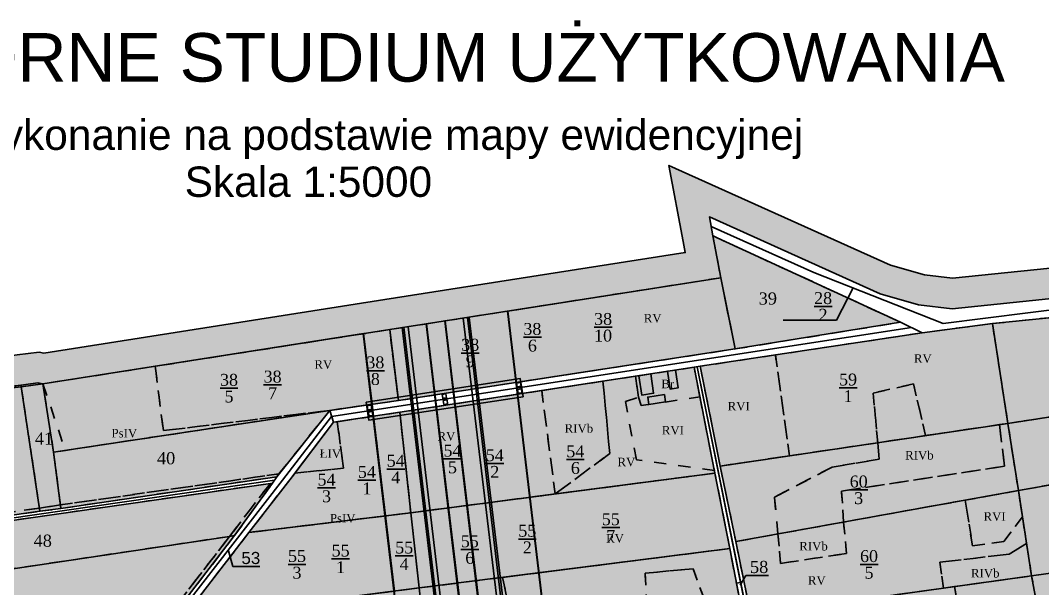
# Model space of a CAD drawing. Header units: millimetres. Extents: x 1380 to 5204, y 977 to 2350.
# Drawn here: x 1825 to 2666, y 1882 to 2350 of the extents above; entities that cross this region are included whole.
import ezdxf
from ezdxf import colors
from ezdxf.entities.mleader import LeaderData, LeaderLine
from ezdxf.math import Vec2, Vec3

# ---------------------------------------------------------------- set-up
doc = ezdxf.new("R2010")
doc.units = ezdxf.units.MM
doc.linetypes.add('UZYTEK', pattern=[20, 10, -10])
doc.linetypes.add('użytki', pattern=[20, 10, -10])
for name, color, linetype in [('Autostrada', 10, 'Continuous'), ('Budynki', 7, 'Continuous'), ('DROGI ODSZKODOWANIA', 7, 'Continuous'), ('dzialki', 18, 'Continuous'), ('Elemeny A', 10, 'Continuous'), ('Gospodarstwa', 7, 'Continuous'), ('Numeracja', 7, 'Continuous'), ('Numeracja po Autostradzie', 10, 'Continuous'), ('Obreb', 2, 'Continuous'), ('Odszkodowanie', 7, 'Continuous'), ('Pokolorwane użytki', 7, 'Continuous'), ('Rowy', 250, 'UZYTEK'), ('Uzytki', 250, 'UZYTEK')]:
    doc.layers.add(name, color=color, linetype=linetype)
doc.layers.add('Num użytków', color=7, linetype='Continuous', true_color=0x000000)
doc.styles.add('AUTOSTRADA', font='times.ttf', dxfattribs={"height": 14})
doc.styles.add('Całkowite', font='times.ttf', dxfattribs={"height": 10})
doc.styles.get("Standard").update_dxf_attribs({"font": 'arial.ttf'})
doc.styles.add('Uzytki', font='times.ttf', dxfattribs={"height": 7})
doc.styles.add('Ułamki', font='times.ttf', dxfattribs={"height": 14})

# ---------------------------------------------------------------- blocks, each defined once
blk = doc.blocks.new('_None')

msp = doc.modelspace()

# ---------------------------------------------------------------- hatches: boundary and pattern name
at = {"layer": 'Obreb', "ltscale": 0.1, "true_color": 0xf4ee51}
h = msp.add_hatch(color=41, dxfattribs=at)
h.dxf.hatch_style = 1
h.paths.add_polyline_path([(1739.27, 2064.25), (1569.18, 2044.6), (1564.53, 2044.15), (1500.42, 2035.92), (1473.15, 2032.87), (1468.93, 1980), (1462.92, 1894.61), (1456.31, 1773.44), (1452.55, 1718.71), (1450.66, 1680.7), (1442.54, 1619.86), (1424.58, 1499.01), (1404.87, 1303.08), (1390.68, 1109.1), (1379.54, 977.39), (1416.06, 982.26), (1503.01, 993.87), (1504.63, 994.09), (1506.25, 994.3), (1621.93, 1009.75), (1623.42, 1009.95), (1726.06, 1023.65), (1744.84, 1026.16), (1749.27, 1026.75), (2001.11, 1060.37), (2068.99, 1069.43), (2152.68, 1080.6), (2558.18, 1139.98), (2925.58, 1191.89), (2950.42, 1195.27), (3034.81, 1077.94), (3080.44, 1228.22), (3101.82, 1235.05), (3049.2, 1373.09), (3047.94, 1379.97), (3036.54, 1465.16), (3034.11, 1481.41), (3037.35, 1523.54), (3064.08, 1535.14), (3042.44, 1582.63), (3034.82, 1599.34), (3026.23, 1623.42), (3022.72, 1647.12), (3015.17, 1693.82), (3010.46, 1738.63), (3007.5, 1779.8), (3007.5, 1828.93), (2995.54, 1854.86), (2982.24, 1913.84), (2978.33, 1926.18), (2939.25, 2070.19), (2911.03, 2085.83), (2875.11, 2109.04), (2851.35, 2127.45), (2832.79, 2142.28), (2800.7, 2188.75), (2762.52, 2156.94), (2761.01, 2154.88), (2592.26, 2137.52), (2569.19, 2140.22), (2541.29, 2148.28), (2358.61, 2230.49), (2370.36, 2167.83), (2372.08, 2158.65), (2124.8, 2119.92), (1843.77, 2075.91), (1839.89, 2076.73), (1821.8, 2074.33), (1789.76, 2070.08)])
h.paths.add_polyline_path([(1792.84, 2045.27), (1825.09, 2049.55), (1838.91, 2051.38), (1843.08, 2050.5), (2128.67, 2095.22), (2401.4, 2137.94), (2394.93, 2172.44), (2392, 2188.04), (2532.65, 2124.75), (2564.24, 2115.63), (2592.09, 2112.37), (2774.63, 2131.15), (2780.88, 2139.71), (2795.68, 2152.03), (2814.31, 2125.04), (2835.89, 2107.8), (2860.65, 2088.62), (2898.18, 2064.37), (2917.89, 2053.45), (2954.34, 1919.13), (2958.08, 1907.3), (2971.73, 1846.78), (2982.5, 1823.44), (2982.5, 1778.91), (2985.55, 1736.43), (2990.38, 1690.52), (2998.01, 1643.29), (3001.86, 1617.33), (3011.63, 1589.94), (3019.69, 1572.27), (3030.77, 1547.94), (3018.26, 1542.51), (3013.6, 1540.82), (3008.97, 1480.5), (3011.79, 1461.65), (3023.24, 1376.04), (3025.03, 1366.32), (3069.05, 1250.82), (3060.33, 1248.04), (3025.58, 1133.59), (2961.94, 1222.07), (2922.15, 1216.65), (2554.62, 1164.73), (2149.21, 1105.36), (2065.68, 1094.21), (1997.8, 1085.15), (1745.96, 1051.53), (1741.53, 1050.94), (1722.75, 1048.43), (1620.11, 1034.73), (1618.62, 1034.53), (1502.94, 1019.08), (1501.32, 1018.87), (1499.71, 1018.65), (1412.75, 1007.04), (1407.07, 1006.29), (1415.61, 1107.14), (1429.78, 1300.92), (1449.4, 1495.92), (1467.3, 1616.37), (1475.58, 1678.42), (1477.51, 1717.23), (1481.26, 1771.9), (1487.87, 1893.05), (1493.86, 1978.13), (1496.43, 2010.32), (1503.4, 2011.1), (1567.32, 2019.31), (1571.82, 2019.74), (1742.14, 2039.42)], flags=16)
at = {"layer": 'Pokolorwane użytki', "true_color": 0xffff5c}
h = msp.add_hatch(color=51, dxfattribs=at)
h.dxf.hatch_style = 1
h.paths.add_polyline_path([(2394.93, 2172.44), (2401.4, 2137.94), (2413.22, 2079.27), (2549.52, 2101.27)])
h = msp.add_hatch(color=51, dxfattribs=at)
h.dxf.hatch_style = 1
h.paths.add_polyline_path([(2413.22, 2079.27), (2401.4, 2137.94), (2128.67, 2095.22), (2135.83, 2036.77)])
h = msp.add_hatch(color=51, dxfattribs=at)
h.dxf.hatch_style = 1
h.paths.add_polyline_path([(2674.57, 2105.28), (2625.11, 2100.13), (2637.88, 2017.93), (2759.91, 2036.75), (2760.84, 2030.39), (2770.37, 2032.08), (2816.24, 2040.23), (2813.91, 2046.19), (2805.14, 2044.62), (2802.31, 2059.89), (2803.66, 2060.15), (2797.96, 2064.89), (2785.84, 2056.8), (2785.84, 2053.5), (2709.94, 2049.73)])
h = msp.add_hatch(color=51, dxfattribs=at)
h.dxf.hatch_style = 1
h.paths.add_polyline_path([(2625.11, 2100.13), (2567.36, 2092.61), (2446.32, 2074.31), (2457.92, 1991.2), (2530.64, 2002), (2526.84, 2042.94), (2560.2, 2050.43), (2569.93, 2007.84), (2630.92, 2016.9), (2637.88, 2017.93)])
h = msp.add_hatch(color=51, dxfattribs=at)
h.dxf.hatch_style = 1
h.paths.add_polyline_path([(2128.67, 2095.22), (1935.52, 2064.97), (1942.28, 2011.94), (2079.29, 2028.63), (2135.83, 2036.77)])
h = msp.add_hatch(color=51, dxfattribs=at)
h.dxf.hatch_style = 1
h.paths.add_polyline_path([(2446.32, 2074.31), (2384.46, 2064.96), (2400.9, 1982.74), (2457.92, 1991.2)])
at = {"layer": 'Pokolorwane użytki', "true_color": 0x97d88a}
h = msp.add_hatch(color=73, dxfattribs=at)
h.dxf.hatch_style = 1
h.paths.add_polyline_path([(1843.08, 2050.5), (1861.53, 1995.67), (2079.29, 2028.63), (1942.28, 2011.94), (1935.52, 2064.97)])
at = {"layer": 'Pokolorwane użytki', "true_color": 0xbb6244}
h = msp.add_hatch(color=25, dxfattribs=at)
h.dxf.hatch_style = 1
h.paths.add_polyline_path([(2379.39, 2064.18), (2331.09, 2056.8), (2333.71, 2039.48), (2335.68, 2032.58), (2384.18, 2039.85)])
at = {"layer": 'Pokolorwane użytki', "true_color": 0xffff5c}
h = msp.add_hatch(color=51, dxfattribs=at)
h.dxf.hatch_style = 1
h.paths.add_polyline_path([(2396.58, 1976.94), (2396.14, 1979.15), (2331.92, 1987.88), (2322.78, 2035.9), (2333.71, 2039.48), (2331.09, 2056.8), (2304.28, 2052.7), (2309.97, 1993.14), (2264.99, 1959.77)])
at = {"layer": 'Pokolorwane użytki', "true_color": 0x5b8edb}
h = msp.add_hatch(color=153, dxfattribs=at)
h.dxf.hatch_style = 1
h.paths.add_polyline_path([(1825.2, 2048.11), (1825.01, 2049.54), (1825.01, 2049.54), (1792.89, 2045.27), (1792.99, 2044.4)])
at = {"layer": 'Pokolorwane użytki', "true_color": 0x3bd23d}
h = msp.add_hatch(color=93, dxfattribs=at)
h.dxf.hatch_style = 1
h.paths.add_polyline_path([(1825.2, 2048.11), (1792.99, 2044.4), (1807.76, 1943.63), (1840.17, 1948.11)])
at = {"layer": 'Pokolorwane użytki', "true_color": 0x5b8edb}
h = msp.add_hatch(color=153, dxfattribs=at)
h.dxf.hatch_style = 1
h.paths.add_polyline_path([(1843.08, 2050.5), (1838.91, 2051.38), (1825.01, 2049.54), (1825.2, 2048.11)])
at = {"layer": 'Pokolorwane użytki', "true_color": 0x3bd23d}
h = msp.add_hatch(color=93, dxfattribs=at)
h.dxf.hatch_style = 1
h.paths.add_polyline_path([(1843.08, 2050.5), (1825.2, 2048.11), (1840.17, 1948.11), (1857.51, 1950.8), (1851.8, 1994.2)])
h = msp.add_hatch(color=93, dxfattribs=at)
h.dxf.hatch_style = 1
h.paths.add_polyline_path([(1843.08, 2050.5), (1851.8, 1994.2), (1861.53, 1995.67)])
at = {"layer": 'Pokolorwane użytki', "true_color": 0xffff5c}
h = msp.add_hatch(color=51, dxfattribs=at)
h.dxf.hatch_style = 1
h.paths.add_polyline_path([(2304.28, 2052.7), (2253.88, 2045), (2264.99, 1959.77), (2309.97, 1993.14)])
h = msp.add_hatch(color=51, dxfattribs=at)
h.dxf.hatch_style = 1
h.paths.add_polyline_path([(2560.2, 2050.43), (2526.84, 2042.94), (2530.64, 2002), (2569.93, 2007.84)])
h = msp.add_hatch(color=51, dxfattribs=at)
h.dxf.hatch_style = 1
h.paths.add_polyline_path([(2253.88, 2045), (2136.9, 2027.13), (2146.05, 1944.25), (2264.99, 1959.77)])
h = msp.add_hatch(color=51, dxfattribs=at)
h.dxf.hatch_style = 1
h.paths.add_polyline_path([(2384.18, 2039.85), (2335.68, 2032.58), (2333.71, 2039.48), (2322.78, 2035.9), (2331.92, 1987.88), (2396.14, 1979.15)])
h = msp.add_hatch(color=51, dxfattribs=at)
h.dxf.hatch_style = 1
h.paths.add_polyline_path([(2770.37, 2032.08), (2760.84, 2030.39), (2759.91, 2036.75), (2637.88, 2017.93), (2646.48, 1962.6), (2739.95, 1979.03), (2738.9, 1991.77), (2767.91, 1997.72), (2776.46, 1999.48)])
at = {"layer": 'Pokolorwane użytki', "true_color": 0x97d88a}
h = msp.add_hatch(color=73, dxfattribs=at)
h.dxf.hatch_style = 1
h.paths.add_polyline_path([(1861.53, 1995.67), (1851.8, 1994.2), (1857.51, 1950.8), (2037.48, 1976.29), (2079.29, 2028.63)])
h = msp.add_hatch(color=73, dxfattribs=at)
h.dxf.hatch_style = 1
h.paths.add_polyline_path([(2136.9, 2027.13), (2085.5, 2019.28), (2090.73, 1981.12), (2050.43, 1976.83), (2048.29, 1974.01), (2012.77, 1928.04), (2146.05, 1944.25)])
at = {"layer": 'Pokolorwane użytki', "true_color": 0x3bd23d}
h = msp.add_hatch(color=93, dxfattribs=at)
h.dxf.hatch_style = 1
h.paths.add_polyline_path([(2085.5, 2019.28), (2082.4, 2018.8), (2050.43, 1976.83), (2090.73, 1981.12)])
at = {"layer": 'Pokolorwane użytki', "true_color": 0xffff5c}
h = msp.add_hatch(color=51, dxfattribs=at)
h.dxf.hatch_style = 1
h.paths.add_polyline_path([(2630.92, 2016.9), (2569.93, 2007.84), (2530.64, 2002), (2531.91, 1988.31), (2493.16, 1981.96), (2445.64, 1957.06), (2448.43, 1926.81), (2502.54, 1936.59), (2500.84, 1962.07), (2635.06, 1982.64)])
h = msp.add_hatch(color=51, dxfattribs=at)
h.dxf.hatch_style = 1
h.paths.add_polyline_path([(2646.48, 1962.6), (2637.88, 2017.93), (2630.92, 2016.9), (2635.06, 1982.64), (2500.84, 1962.07), (2502.54, 1936.59)])
h = msp.add_hatch(color=51, dxfattribs=at)
h.dxf.hatch_style = 1
h.paths.add_polyline_path([(2445.64, 1957.06), (2493.16, 1981.96), (2531.91, 1988.31), (2530.64, 2002), (2457.92, 1991.2), (2400.9, 1982.74), (2413.73, 1920.55), (2448.43, 1926.81)])
h = msp.add_hatch(color=51, dxfattribs=at)
h.dxf.hatch_style = 1
h.paths.add_polyline_path([(2692.41, 1948.62), (2711.03, 1951.7), (2718.72, 1911.62), (2749.17, 1915.03), (2739.95, 1979.03), (2646.48, 1962.6), (2649.85, 1940.94), (2653.27, 1918.91), (2657.4, 1892.34), (2702.39, 1898.59)])
at = {"layer": 'Pokolorwane użytki', "true_color": 0x5b8edb}
h = msp.add_hatch(color=153, dxfattribs=at)
h.dxf.hatch_style = 1
h.paths.add_polyline_path([(2035.65, 1974.01), (2037.48, 1976.29), (1857.51, 1950.8), (1857.91, 1947.81)])
at = {"layer": 'Pokolorwane użytki', "true_color": 0xffff5c}
h = msp.add_hatch(color=51, dxfattribs=at)
h.dxf.hatch_style = 1
h.paths.add_polyline_path([(2396.58, 1976.94), (2264.99, 1959.77), (2146.05, 1944.25), (2152.89, 1882.3), (2221.52, 1891.02), (2408.76, 1914.79)])
at = {"layer": 'Pokolorwane użytki', "true_color": 0x3bd23d}
h = msp.add_hatch(color=93, dxfattribs=at)
h.dxf.hatch_style = 1
h.paths.add_polyline_path([(1996.74, 1924.76), (2030.4, 1968.49), (1729.28, 1925.24), (1729.29, 1916.57), (1730.95, 1916.57), (1731.7, 1885.23)])
at = {"layer": 'Pokolorwane użytki', "true_color": 0x5b8edb}
h = msp.add_hatch(color=153, dxfattribs=at)
h.dxf.hatch_style = 1
h.paths.add_polyline_path([(2032.24, 1968.75), (2030.4, 1968.49), (1996.74, 1924.76), (2000.91, 1925.42)])
at = {"layer": 'Pokolorwane użytki', "true_color": 0xffff5c}
h = msp.add_hatch(color=51, dxfattribs=at)
h.dxf.hatch_style = 1
h.paths.add_polyline_path([(2646.48, 1962.6), (2413.73, 1920.55), (2426, 1859.95), (2657.4, 1892.34)])
h = msp.add_hatch(color=51, dxfattribs=at)
h.dxf.hatch_style = 1
h.paths.add_polyline_path([(2646.48, 1962.6), (2602.59, 1954.67), (2608.83, 1916.9), (2634.6, 1920.51), (2649.85, 1940.94)])
at = {"layer": 'Pokolorwane użytki', "true_color": 0x5b8edb}
h = msp.add_hatch(color=153, dxfattribs=at)
h.dxf.hatch_style = 1
h.paths.add_polyline_path([(1840.56, 1945.46), (1840.17, 1948.11), (1807.76, 1943.63), (1808.17, 1940.82)])
h = msp.add_hatch(color=153, dxfattribs=at)
h.dxf.hatch_style = 1
h.paths.add_polyline_path([(1857.51, 1950.8), (1840.17, 1948.11), (1840.56, 1945.46), (1857.91, 1947.81)])
at = {"layer": 'Pokolorwane użytki', "true_color": 0x97d88a}
h = msp.add_hatch(color=73, dxfattribs=at)
h.dxf.hatch_style = 1
h.paths.add_polyline_path([(2146.05, 1944.25), (2012.77, 1928.04), (1958.33, 1857.39), (2152.89, 1882.3)])
at = {"layer": 'Pokolorwane użytki', "true_color": 0xffff5c}
h = msp.add_hatch(color=51, dxfattribs=at)
h.dxf.hatch_style = 1
h.paths.add_polyline_path([(2502.54, 1936.59), (2448.43, 1926.81), (2450.67, 1902.59), (2504.88, 1910.72)])
at = {"layer": 'Pokolorwane użytki', "true_color": 0x3bd23d}
h = msp.add_hatch(color=93, dxfattribs=at)
h.dxf.hatch_style = 1
h.paths.add_polyline_path([(1996.74, 1924.76), (1731.7, 1885.23), (1732.28, 1860.87), (1739.84, 1853.13), (1739.84, 1833.19), (1733.06, 1828.5), (1734.6, 1764.02), (1894.52, 1791.97)])
at = {"layer": 'Pokolorwane użytki', "true_color": 0x5b8edb}
h = msp.add_hatch(color=153, dxfattribs=at)
h.dxf.hatch_style = 1
h.paths.add_polyline_path([(2000.91, 1925.42), (1996.74, 1924.76), (1894.52, 1791.97), (1892.82, 1789.92), (1897.24, 1790.69)])
at = {"layer": 'Pokolorwane użytki', "true_color": 0xffff5c}
h = msp.add_hatch(color=51, dxfattribs=at)
h.dxf.hatch_style = 1
h.paths.add_polyline_path([(2339.23, 1894.49), (2378.57, 1898.16), (2394.59, 1854.47), (2419.94, 1857.96), (2408.76, 1914.79), (2221.52, 1891.02), (2233.46, 1837.58), (2223.39, 1834.81), (2224.06, 1831.01), (2265.87, 1836.76), (2340.77, 1847.07)])
h = msp.add_hatch(color=51, dxfattribs=at)
h.dxf.hatch_style = 1
h.paths.add_polyline_path([(2653.27, 1918.91), (2639.04, 1910.08), (2581.8, 1903.62), (2584.77, 1882.17), (2593.91, 1883.45), (2657.4, 1892.34)])
h = msp.add_hatch(color=51, dxfattribs=at)
h.dxf.hatch_style = 1
h.paths.add_polyline_path([(2340.77, 1847.07), (2394.59, 1854.47), (2378.57, 1898.16), (2339.23, 1894.49)])
h = msp.add_hatch(color=51, dxfattribs=at)
h.dxf.hatch_style = 1
h.paths.add_polyline_path([(2731.12, 1876.96), (2747.04, 1862.5), (2794.58, 1870.88), (2787.57, 1900.12), (2704.65, 1891.99), (2702.39, 1898.59), (2657.4, 1892.34), (2662.07, 1867.34)])
at = {"layer": 'Pokolorwane użytki', "true_color": 0x3bd23d}
h = msp.add_hatch(color=93, dxfattribs=at)
h.dxf.hatch_style = 1
h.paths.add_polyline_path([(2221.52, 1891.02), (2152.89, 1882.3), (2159.54, 1822.14), (2224.06, 1831.01), (2223.39, 1834.81), (2233.46, 1837.58)])
at = {"layer": 'Pokolorwane użytki', "true_color": 0xffff5c}
h = msp.add_hatch(color=51, dxfattribs=at)
h.dxf.hatch_style = 1
h.paths.add_polyline_path([(2662.07, 1867.34), (2657.4, 1892.34), (2593.91, 1883.45), (2601.46, 1837.98), (2665.66, 1848.17)])
at = {"layer": 'Pokolorwane użytki', "true_color": 0x3bd23d}
h = msp.add_hatch(color=93, dxfattribs=at)
h.dxf.hatch_style = 1
h.paths.add_polyline_path([(2152.89, 1882.3), (1958.33, 1857.39), (1955.2, 1853.45), (1957.68, 1850.91), (1909.87, 1788.7), (2159.54, 1822.14)])
h.paths.add_polyline_path([(2053.46, 1825.48), (2058.9, 1812.32), (2050.61, 1810.71), (2047.02, 1819.93)], flags=16)
at = {"layer": 'Pokolorwane użytki', "true_color": 0xffff5c}
h = msp.add_hatch(color=51, dxfattribs=at)
h.dxf.hatch_style = 1
h.paths.add_polyline_path([(2593.91, 1883.45), (2584.77, 1882.17), (2426, 1859.95), (2434.77, 1814.89), (2502.36, 1824.16), (2554.94, 1831.37), (2590.63, 1836.26), (2601.46, 1837.98)])

# ---------------------------------------------------------------- linework, layer by layer
at = {"layer": 'Autostrada', "lineweight": 30}
for p, q in [((2342.36, 1133.64), (2225.86, 2110.45)), ((2223.58, 1116.25), (2107.23, 2091.87))]:
    msp.add_line(p, q, dxfattribs=at)
at = {"layer": 'Budynki'}
for points in [[(2333.82, 2057.22), (2336.34, 2041.27), (2346.1, 2042.81), (2343.67, 2058.72), (2333.82, 2057.22)], [(2346.1, 2042.81), (2336.34, 2041.27), (2333.82, 2057.22), (2343.67, 2058.72)], [(2357.48, 2060.83), (2359.69, 2046.22), (2366.26, 2047.21), (2364.03, 2061.83), (2357.48, 2060.85)], [(2366.26, 2047.21), (2359.69, 2046.22), (2357.48, 2060.83), (2357.48, 2060.85), (2364.03, 2061.83)], [(2341.23, 2039.47), (2342.11, 2033.55), (2355.85, 2035.6), (2354.95, 2041.61), (2341.21, 2039.55)], [(2355.85, 2035.6), (2342.11, 2033.55), (2341.23, 2039.47), (2341.21, 2039.55), (2354.95, 2041.61)]]:
    msp.add_lwpolyline(points, close=True, dxfattribs=at)
at = {"layer": 'DROGI ODSZKODOWANIA', "color": 1, "ltscale": 0.1}
msp.add_lwpolyline([(2393.47, 2180.24), (2478.06, 2142.15), (2584.53, 2100.24), (2793.78, 2126.73)], dxfattribs=at)
at = {"layer": 'DROGI ODSZKODOWANIA', "color": 5, "ltscale": 0.1}
msp.add_lwpolyline([(2558.44, 2096.94), (2080.84, 2023.72), (2040.32, 1971.23), (1862.53, 1741.79), (1830.89, 1702.03), (1775.27, 1625.29), (1766.49, 1607.58), (1757.57, 1506.35), (1737.62, 1236.78), (1727.64, 1052.03), (2210.2, 1117.22), (2223.28, 1118.78)], dxfattribs=at)
at = {"layer": 'dzialki'}
for points in [[(2392, 2188.04), (2394.93, 2172.44), (2549.52, 2101.27), (2567.36, 2092.61), (2625.11, 2100.13), (2674.57, 2105.28), (2733.19, 2111.38), (2801.92, 2118.52), (2780.88, 2139.71), (2774.63, 2131.15), (2592.09, 2112.37), (2564.24, 2115.63), (2532.65, 2124.75), (2392, 2188.04)], [(2128.67, 2095.22), (2135.83, 2036.77), (2413.22, 2079.27), (2401.4, 2137.94), (2128.67, 2095.22)], [(2413.22, 2079.27), (2401.4, 2137.94), (2225.86, 2110.45), (2232.88, 2051.64)], [(2841.6, 2085.09), (2821.07, 2100.42), (2801.92, 2118.52), (2733.19, 2111.38), (2674.57, 2105.28), (2625.11, 2100.13), (2637.88, 2017.93), (2759.91, 2036.75), (2760.84, 2030.39), (2770.37, 2032.08), (2837.19, 2043.95), (2889.83, 2054.81)], [(2379.39, 2064.18), (2384.46, 2064.96), (2567.36, 2092.61), (2549.52, 2101.27), (2413.22, 2079.27), (2232.88, 2051.64), (2234.03, 2041.97), (2253.88, 2045)], [(2384.46, 2064.96), (2567.36, 2092.61), (2625.11, 2100.13), (2637.88, 2017.93), (2400.9, 1982.74), (2384.46, 2064.96)], [(1843.08, 2050.5), (1851.8, 1994.2), (2079.29, 2028.63), (2135.83, 2036.77), (2128.67, 2095.22), (1843.08, 2050.5)], [(2107.23, 2091.87), (1843.08, 2050.5), (1851.8, 1994.2), (2079.29, 2028.63), (2114.17, 2033.65)], [(2379.39, 2064.18), (2384.46, 2064.96), (2400.9, 1982.74), (2413.73, 1920.55), (2426, 1859.95), (2434.77, 1814.89), (2167.15, 1777.68), (2055.57, 1763), (2053.25, 1762.7), (2050.94, 1762.39), (1864.28, 1737.84), (1868.62, 1743.42), (2163.82, 1783.31), (2428.85, 1819.12), (2419.94, 1857.96), (2408.76, 1914.79), (2396.58, 1976.94), (2379.39, 2064.18)], [(2136.9, 2027.13), (2379.39, 2064.18), (2396.58, 1976.94), (2146.05, 1944.25), (2136.9, 2027.13)], [(2379.39, 2064.18), (2234.03, 2041.97), (2244.16, 1957.05), (2396.58, 1976.94)], [(2646.48, 1962.6), (2637.88, 2017.93), (2759.91, 2036.75), (2760.84, 2030.39), (2837.19, 2043.95), (2889.83, 2054.81), (2906.46, 2045.18), (2912.26, 2029.88), (2850.72, 2018.18), (2853.76, 2000.33), (2770.16, 1984.34), (2646.48, 1962.6)], [(1825.2, 2048.11), (1825.01, 2049.54), (1792.89, 2045.27), (1792.99, 2044.4), (1808.17, 1940.82), (1840.56, 1945.46)], [(1843.08, 2050.5), (1838.91, 2051.38), (1825.01, 2049.54), (1825.2, 2048.11), (1840.56, 1945.46), (1857.91, 1947.81), (1851.8, 1994.2)], [(1851.8, 1994.2), (2079.29, 2028.63), (2035.65, 1974.01), (1857.91, 1947.81), (1851.8, 1994.2)], [(2082.4, 2018.8), (2136.9, 2027.13), (2146.05, 1944.25), (2012.77, 1928.04), (2048.29, 1974.01), (2082.4, 2018.8)], [(2115.34, 2023.84), (2082.4, 2018.8), (2048.29, 1974.01), (2012.77, 1928.04), (2125.14, 1941.7)], [(2400.9, 1982.74), (2413.73, 1920.55), (2646.48, 1962.6), (2637.88, 2017.93), (2400.9, 1982.74)], [(2657.4, 1892.34), (2646.48, 1962.6), (2770.16, 1984.34), (2853.76, 2000.33), (2917.46, 2010.89), (2943.28, 1917.68), (2836.94, 1902.43), (2834.17, 1916.89), (2657.4, 1892.34)], [(1635.87, 1911.13), (1664.36, 1915.75), (1729.28, 1925.24), (2030.4, 1968.49), (2032.24, 1968.75), (2035.65, 1974.01), (1857.91, 1947.81), (1840.56, 1945.46), (1808.17, 1940.82), (1729.47, 1929.43), (1494.48, 1894.05), (1494.15, 1888.9), (1547.13, 1897.42)], [(2146.05, 1944.25), (2152.89, 1882.3), (2408.76, 1914.79), (2396.58, 1976.94), (2146.05, 1944.25)], [(2396.58, 1976.94), (2244.16, 1957.05), (2251.58, 1894.83), (2408.76, 1914.79)], [(1729.28, 1925.24), (1729.29, 1916.57), (1730, 1884.98), (1731.7, 1885.23), (1996.74, 1924.76), (2000.91, 1925.42), (2032.24, 1968.75), (2030.4, 1968.49), (1729.28, 1925.24)], [(2413.73, 1920.55), (2426, 1859.95), (2657.4, 1892.34), (2646.48, 1962.6), (2413.73, 1920.55)], [(2012.77, 1928.04), (2146.05, 1944.25), (2152.89, 1882.3), (1958.33, 1857.39), (2012.77, 1928.04)], [(2125.14, 1941.7), (2012.77, 1928.04), (1958.33, 1857.39), (2132.53, 1879.7)], [(1732.7, 1762.01), (1892.82, 1789.92), (1897.24, 1790.69), (2000.91, 1925.42), (1996.74, 1924.76), (1731.7, 1885.23), (1730, 1884.98), (1732.7, 1763.65), (1732.7, 1762.01)], [(2152.89, 1882.3), (2408.76, 1914.79), (2419.94, 1857.96), (2159.54, 1822.14), (2152.89, 1882.3)], [(2408.76, 1914.79), (2251.58, 1894.83), (2258.62, 1835.77), (2419.94, 1857.96)], [(2801.79, 1872.15), (2665.66, 1848.17), (2657.4, 1892.34), (2834.17, 1916.89), (2836.94, 1902.43), (2943.28, 1917.68), (2948.66, 1899.31), (2801.79, 1872.15)], [(2426, 1859.95), (2434.77, 1814.89), (2590.63, 1836.26), (2665.66, 1848.17), (2657.4, 1892.34), (2426, 1859.95)], [(1958.33, 1857.39), (2152.89, 1882.3), (2159.54, 1822.14), (1903.12, 1787.8), (1958.33, 1857.39)]]:
    msp.add_lwpolyline(points, close=True, dxfattribs=at)
for points in [[(2394.93, 2172.44), (2401.4, 2137.94), (2413.22, 2079.27), (2549.52, 2101.27), (2394.93, 2172.44)], [(1958.33, 1857.39), (2012.77, 1928.04), (2048.29, 1974.01), (2082.4, 2018.8), (2136.9, 2027.13), (2379.39, 2064.18), (2384.46, 2064.96), (2567.36, 2092.61), (2549.52, 2101.27), (2413.22, 2079.27), (2135.83, 2036.77), (2079.29, 2028.63), (2035.65, 1974.01), (2032.24, 1968.75), (2000.91, 1925.42), (1897.24, 1790.69)], [(2379.39, 2064.18), (2384.46, 2064.96), (2400.9, 1982.74), (2413.73, 1920.55), (2426, 1859.95), (2434.77, 1814.89), (2429.82, 1814.21), (2428.85, 1819.12), (2419.94, 1857.96), (2408.76, 1914.79), (2396.58, 1976.94), (2379.39, 2064.18)], [(1958.33, 1857.39), (2012.77, 1928.04), (2048.29, 1974.01), (2050.43, 1976.83), (2082.4, 2018.8), (2115.34, 2023.84), (2114.17, 2033.65), (2079.29, 2028.63), (2035.65, 1974.01), (2032.24, 1968.75), (2000.91, 1925.42), (1897.24, 1790.69)]]:
    msp.add_lwpolyline(points, dxfattribs=at)
at = {"layer": 'dzialki', "ltscale": 0.1}
for points in [[(2109.28, 2035.44), (2236.27, 2054.88), (2238.56, 2039.91), (2111.57, 2020.47), (2109.28, 2035.44)], [(2233.18, 2051.2), (2233.67, 2048), (2236.87, 2048.49), (2236.38, 2051.69), (2233.18, 2051.2)], [(2233.95, 2045.92), (2234.44, 2042.72), (2237.64, 2043.21), (2237.15, 2046.41), (2233.95, 2045.92)], [(2171.85, 2041.82), (2172.34, 2038.62), (2175.54, 2039.11), (2175.05, 2042.31), (2171.85, 2041.82)], [(2110.19, 2032.32), (2110.68, 2029.12), (2113.88, 2029.61), (2113.39, 2032.81), (2110.19, 2032.32)], [(2172.68, 2036.78), (2173.17, 2033.58), (2176.37, 2034.07), (2175.88, 2037.27), (2172.68, 2036.78)], [(2111.09, 2027.26), (2111.58, 2024.06), (2114.78, 2024.55), (2114.29, 2027.75), (2111.09, 2027.26)]]:
    msp.add_lwpolyline(points, dxfattribs=at)
at = {"layer": 'Elemeny A', "lineweight": 25}
for p, q in [((2305.73, 1128.28), (2189.28, 2104.72)), ((2309.21, 1128.7), (2192.76, 2105.13)), ((2310.7, 1128.87), (2194.25, 2105.31)), ((2255.24, 1121.02), (2138.84, 2097)), ((2256.73, 1121.2), (2140.33, 2097.18)), ((2260.2, 1121.61), (2143.81, 2097.6)), ((2275.55, 1123.86), (2159.13, 2100)), ((2290.89, 1126.11), (2174.46, 2102.4))]:
    msp.add_line(p, q, dxfattribs=at)
at = {"layer": 'Elemeny A'}
for p, q in [((2275.05, 1123.79), (2158.64, 2099.92)), ((2290.39, 1126.03), (2173.96, 2102.32))]:
    msp.add_line(p, q, dxfattribs=at)
at = {"layer": 'Obreb'}
for points in [[(1456.31, 1773.44), (1462.92, 1894.61), (1468.93, 1980), (1473.15, 2032.87), (1500.42, 2035.92), (1564.53, 2044.15), (1569.18, 2044.6), (1739.27, 2064.25), (1789.76, 2070.08), (1821.8, 2074.33), (1839.89, 2076.73), (1843.77, 2075.91), (2124.8, 2119.92), (2372.08, 2158.65), (2370.36, 2167.83), (2358.61, 2230.49), (2541.29, 2148.28), (2569.19, 2140.22), (2592.26, 2137.52), (2761.01, 2154.88)], [(1481.26, 1771.9), (1487.87, 1893.05), (1493.86, 1978.13), (1496.43, 2010.32), (1496.43, 2010.32), (1503.4, 2011.1), (1567.32, 2019.31), (1571.82, 2019.74), (1742.14, 2039.42), (1792.84, 2045.27), (1825.09, 2049.55), (1838.91, 2051.38), (1843.08, 2050.5), (2128.67, 2095.22), (2401.4, 2137.94), (2394.93, 2172.44), (2392, 2188.04), (2532.65, 2124.75), (2564.24, 2115.63), (2592.09, 2112.37), (2774.63, 2131.15)]]:
    msp.add_lwpolyline(points, dxfattribs=at)
at = {"layer": 'Odszkodowanie', "ltscale": 0.1}
msp.add_line((2079.29, 2028.63), (2082.4, 2018.8), dxfattribs=at)
at = {"layer": 'Odszkodowanie', "color": 3, "ltscale": 0.1}
for points in [[(2381.93, 2064.57), (2417.72, 1886.91), (2414.35, 1886.37)], [(2381.93, 2064.57), (2432.29, 1814.55)], [(2381.93, 2064.57), (2431.81, 1816.94)], [(2033.85, 1971.23), (1664.77, 1917.74), (1494.32, 1891.48)]]:
    msp.add_lwpolyline(points, dxfattribs=at)
at = {"layer": 'Rowy'}
for points in [[(1825.2, 2048.11), (1825.01, 2049.54), (1825.01, 2049.54), (1792.89, 2045.27), (1792.99, 2044.4)], [(1843.08, 2050.5), (1838.91, 2051.38), (1825.01, 2049.54), (1825.2, 2048.11)], [(1494.73, 1897.32), (1494.48, 1894.05), (1547, 1901.96), (1635.87, 1915.34), (1664.36, 1919.63), (1729.26, 1929.4), (1808.17, 1940.82), (1840.56, 1945.46), (1857.91, 1947.81), (2035.65, 1974.01), (2037.48, 1976.29), (1857.51, 1950.8), (1840.17, 1948.11), (1807.76, 1943.63), (1729.27, 1932.21), (1534.62, 1903.21), (1552.46, 1976.75), (1571.6, 2018.74), (1567.43, 2018.26), (1549.67, 1977.52), (1530.47, 1902.52), (1494.73, 1897.32)], [(2032.24, 1968.75), (2030.4, 1968.49), (1894.52, 1791.97), (1891.12, 1787.86), (1860.35, 1749.66), (1848.29, 1734.67), (1851.29, 1732.81), (1864.92, 1750.5), (1897.24, 1790.69), (2000.91, 1925.42), (2032.24, 1968.75)]]:
    msp.add_lwpolyline(points, close=True, dxfattribs=at)
at = {"layer": 'Uzytki'}
for points in [[(2394.93, 2172.44), (2401.4, 2137.94), (2413.22, 2079.27), (2549.52, 2101.27)], [(2401.4, 2137.94), (2128.67, 2095.22), (2135.83, 2036.77), (2413.22, 2079.27)], [(2674.57, 2105.28), (2625.11, 2100.13), (2637.88, 2017.93), (2759.91, 2036.75), (2760.84, 2030.39), (2770.37, 2032.08), (2816.24, 2040.23), (2813.91, 2046.19), (2805.14, 2044.62), (2802.31, 2059.89), (2803.66, 2060.15), (2797.96, 2064.89), (2785.84, 2056.8), (2785.84, 2053.5), (2709.94, 2049.73)], [(2560.2, 2050.43), (2569.93, 2007.84), (2637.88, 2017.93), (2625.11, 2100.13), (2567.36, 2092.61), (2446.32, 2074.31), (2457.92, 1991.2), (2530.64, 2002), (2526.84, 2042.94)], [(2128.67, 2095.22), (1935.52, 2064.97), (1942.28, 2011.94), (2079.29, 2028.63), (2135.83, 2036.77)], [(2107.23, 2091.87), (1935.52, 2064.97), (1942.28, 2011.94), (2079.29, 2028.63), (2114.17, 2033.65)], [(2446.32, 2074.31), (2384.46, 2064.96), (2400.9, 1982.74), (2457.92, 1991.2)], [(1935.52, 2064.97), (1843.08, 2050.5), (1861.53, 1995.67), (2079.29, 2028.63), (1942.28, 2011.94)], [(2331.09, 2056.8), (2333.71, 2039.48), (2335.68, 2032.58), (2384.18, 2039.85), (2379.39, 2064.18), (2331.09, 2056.8)], [(2322.78, 2035.9), (2333.71, 2039.48), (2331.09, 2056.8), (2304.28, 2052.7), (2309.97, 1993.14), (2264.99, 1959.77), (2396.58, 1976.94), (2396.14, 1979.15), (2331.92, 1987.88)], [(1825.2, 2048.11), (1792.99, 2044.4), (1807.76, 1943.63), (1840.17, 1948.11)], [(1843.08, 2050.5), (1825.2, 2048.11), (1840.17, 1948.11), (1857.51, 1950.8), (1851.8, 1994.2)], [(2304.28, 2052.7), (2253.88, 2045), (2264.99, 1959.77), (2309.97, 1993.14)], [(2560.2, 2050.43), (2526.84, 2042.94), (2530.64, 2002), (2569.93, 2007.84)], [(2253.88, 2045), (2136.9, 2027.13), (2146.05, 1944.25), (2264.99, 1959.77)], [(2234.03, 2041.97), (2136.9, 2027.13), (2146.05, 1944.25), (2244.16, 1957.05)], [(2253.88, 2045), (2234.03, 2041.97), (2244.16, 1957.05), (2264.99, 1959.77)], [(2396.14, 1979.15), (2331.92, 1987.88), (2322.78, 2035.9), (2333.71, 2039.48), (2335.68, 2032.58), (2384.18, 2039.85), (2396.14, 1979.15)], [(2770.37, 2032.08), (2760.84, 2030.39), (2759.91, 2036.75), (2637.88, 2017.93), (2646.48, 1962.6), (2739.95, 1979.03), (2738.9, 1991.77), (2776.46, 1999.48)], [(2079.29, 2028.63), (1851.8, 1994.2), (1857.51, 1950.8), (2037.48, 1976.29)], [(2136.9, 2027.13), (2085.5, 2019.28), (2090.73, 1981.12), (2050.43, 1976.83), (2048.29, 1974.01), (2012.77, 1928.04), (2146.05, 1944.25)], [(2115.34, 2023.84), (2085.5, 2019.28), (2090.73, 1981.12), (2050.43, 1976.83), (2048.29, 1974.01), (2012.77, 1928.04), (2125.14, 1941.7)], [(2136.9, 2027.13), (2115.34, 2023.84), (2125.14, 1941.7), (2146.05, 1944.25)], [(2085.5, 2019.28), (2082.4, 2018.8), (2050.43, 1976.83), (2090.73, 1981.12)], [(2500.84, 1962.07), (2635.06, 1982.64), (2630.92, 2016.9), (2569.93, 2007.84), (2530.64, 2002), (2531.91, 1988.31), (2493.16, 1981.96), (2445.64, 1957.06), (2448.43, 1926.81), (2502.54, 1936.59)], [(2646.48, 1962.6), (2637.88, 2017.93), (2630.92, 2016.9), (2635.06, 1982.64), (2500.84, 1962.07), (2502.54, 1936.59)], [(2493.16, 1981.96), (2531.91, 1988.31), (2530.64, 2002), (2457.92, 1991.2), (2400.9, 1982.74), (2413.73, 1920.55), (2448.43, 1926.81), (2445.64, 1957.06)], [(2739.95, 1979.03), (2646.48, 1962.6), (2649.85, 1940.94), (2653.27, 1918.91), (2657.4, 1892.34), (2702.39, 1898.59), (2692.41, 1948.62), (2711.03, 1951.7), (2718.72, 1911.62), (2749.17, 1915.03)], [(2035.65, 1974.01), (2037.48, 1976.29), (1857.51, 1950.8), (1857.91, 1947.81)], [(2396.58, 1976.94), (2264.99, 1959.77), (2146.05, 1944.25), (2152.89, 1882.3), (2408.76, 1914.79)], [(1996.74, 1924.76), (2030.4, 1968.49), (1729.28, 1925.24), (1729.29, 1916.57), (1730.95, 1916.57), (1731.7, 1885.23)], [(2032.24, 1968.75), (2030.4, 1968.49), (1996.74, 1924.76), (2000.91, 1925.42)], [(2649.85, 1940.94), (2646.48, 1962.6), (2602.59, 1954.67), (2608.83, 1916.9), (2634.6, 1920.51)], [(2639.04, 1910.08), (2653.27, 1918.91), (2649.85, 1940.94), (2634.6, 1920.51), (2608.83, 1916.9), (2602.59, 1954.67), (2502.54, 1936.59), (2504.88, 1910.72), (2450.67, 1902.59), (2448.43, 1926.81), (2413.73, 1920.55), (2426, 1859.95), (2584.77, 1882.17), (2581.8, 1903.62)], [(1840.56, 1945.46), (1840.17, 1948.11), (1807.76, 1943.63), (1808.17, 1940.82)], [(1857.51, 1950.8), (1840.17, 1948.11), (1840.56, 1945.46), (1857.91, 1947.81)], [(2146.05, 1944.25), (2012.77, 1928.04), (1958.33, 1857.39), (2152.89, 1882.3)], [(2125.14, 1941.7), (2012.77, 1928.04), (1958.33, 1857.39), (2132.53, 1879.7)], [(2502.54, 1936.59), (2448.43, 1926.81), (2450.67, 1902.59), (2504.88, 1910.72)], [(1996.74, 1924.76), (1731.7, 1885.23), (1734.6, 1764.02), (1894.52, 1791.97)], [(2000.91, 1925.42), (1996.74, 1924.76), (1894.52, 1791.97), (1892.82, 1789.92), (1897.24, 1790.69)], [(2339.23, 1894.49), (2378.57, 1898.16), (2394.59, 1854.47), (2419.94, 1857.96), (2408.76, 1914.79), (2221.52, 1891.02), (2233.46, 1837.58), (2223.39, 1834.81), (2224.06, 1831.01), (2340.77, 1847.07)], [(2339.23, 1894.49), (2378.57, 1898.16), (2394.59, 1854.47), (2419.94, 1857.96), (2408.76, 1914.79), (2251.58, 1894.83), (2258.62, 1835.77), (2340.77, 1847.07)], [(2653.27, 1918.91), (2639.04, 1910.08), (2581.8, 1903.62), (2584.77, 1882.17), (2657.4, 1892.34)], [(2251.58, 1894.83), (2221.52, 1891.02), (2233.46, 1837.58), (2223.39, 1834.81), (2224.06, 1831.01), (2258.62, 1835.77)], [(2378.57, 1898.16), (2339.23, 1894.49), (2340.77, 1847.07), (2394.59, 1854.47)], [(2221.52, 1891.02), (2152.89, 1882.3), (2159.54, 1822.14), (2224.06, 1831.01), (2223.39, 1834.81), (2233.46, 1837.58)], [(2657.4, 1892.34), (2593.91, 1883.45), (2601.46, 1837.98), (2665.66, 1848.17)], [(2593.91, 1883.45), (2584.77, 1882.17), (2426, 1859.95), (2434.77, 1814.89), (2502.36, 1824.16), (2554.94, 1831.37), (2590.63, 1836.26), (2601.46, 1837.98)]]:
    msp.add_lwpolyline(points, close=True, dxfattribs=at)
msp.add_lwpolyline([(1843.08, 2050.5), (1861.53, 1995.67), (1851.8, 1994.2), (1843.08, 2050.5)], dxfattribs=at)
at = {"layer": 'Uzytki', "linetype": 'UZYTEK'}
msp.add_lwpolyline([(2152.89, 1882.3), (1958.33, 1857.39), (1955.2, 1853.45), (1957.68, 1850.91), (1909.87, 1788.7), (2159.54, 1822.14)], close=True, dxfattribs=at)

# ---------------------------------------------------------------- texts
at = {"layer": 'Gospodarstwa', "color": 250, "linetype": 'użytki'}
for s, height, p in [('WTÓRNE STUDIUM UŻYTKOWANIA', 40, (1691.84, 2299.52)), ('Wykonanie na podstawie mapy ewidencyjnej', 25, (1776.28, 2243.29)), ('Skala 1:5000', 25, (1959.79, 2204.58))]:
    msp.add_text(s, height=height, dxfattribs=at).set_placement(p)
at = {"layer": 'Num użytków', "char_height": 7, "attachment_point": 1, "style": 'Uzytki'}
for s, insert, width in [('RV', (2337.94, 2108.14), 37.763), ('RV', (2560.44, 2074.87), 32.8676), ('RV', (2066.68, 2069.96), 37.763), ('Br', (2352.45, 2053.93), 21.3982), ('RVI', (2407.06, 2035.6), 19.9784), ('PsIV', (1899.55, 2013.37), 20.6914), ('RIVb', (2272.77, 2017.26), 22.7338), ('RVI', (2352.83, 2015.78), 16.8033), ('RV', (2168.06, 2010.82), 12.8496), ('ŁIV', (2071.04, 1996.57), 21.3982), ('RIVb', (2553.24, 1995.16), 43.799), ('RV', (2316.32, 1989.6), 14.4652), ('PsIV\\P', (2079.41, 1943.3), 21.3982), ('RVI', (2617.79, 1944.71), 9.6237), ('RV', (2306.93, 1926.74), 14.8264), ('RIVb', (2466.02, 1920.2), 22.4829), ('RIVb', (2607.45, 1897.94), 23.4453), ('RV', (2473.12, 1892.02), 32.8676)]:
    msp.add_mtext(s, dxfattribs=dict(at, insert=insert, width=width))
at = {"layer": 'Numeracja', "attachment_point": 1}
for s, insert, char_height, width, style in [('39', (2432.56, 2125.83), 10, 19.7849, 'Całkowite'), ('\\A1;{\\H0.7x;\\S38/6;}', (2238.79, 2100.66), 14, 14.8483, 'Ułamki'), ('\\A1;{\\H0.7x;\\S38/5;}', (1988.93, 2058.72), 14, 33.4787, 'Ułamki'), ('\\A1;{\\H0.7x;\\S59/1;}', (2498.81, 2058.98), 14, 19.6287, 'Ułamki'), ('41', (1836.39, 2010.37), 10, 9.2471, 'Całkowite'), ('\\A1;{\\H0.7x;\\S54/2;}', (2207.83, 1996.6), 14, 14.3951, 'Ułamki'), ('40', (1936.95, 1994.2), 10, 24.2735, 'Całkowite'), ('\\A1;{\\H0.7x;\\S54/1;}', (2102.48, 1982.87), 14, 23.7586, 'Ułamki'), ('\\A1;{\\H0.7x;\\S60/3;}', (2507.58, 1974.95), 14, 18.9519, 'Ułamki'), ('\\A1;{\\H0.7x;\\S55/2;}', (2234.64, 1934.36), 14, 17.6667, 'Ułamki'), ('\\A1;{\\H0.7x;\\S55/1;}', (2080.87, 1918.03), 14, 13.0865, 'Ułamki'), ('\\A1;{\\H0.7x;\\S60/5;}', (2516.09, 1913.47), 14, 16.2444, 'Ułamki')]:
    msp.add_mtext(s, dxfattribs=dict(at, insert=insert, char_height=char_height, width=width, style=style))
at = {"layer": 'Numeracja', "insert": (1835.36, 1926.28), "char_height": 10, "attachment_point": 1, "style": 'Całkowite'}
msp.add_mtext_dynamic_manual_height_columns('48', width=14.002, gutter_width=50, heights=[0], dxfattribs=at)
at = {"layer": 'Numeracja po Autostradzie', "char_height": 14, "attachment_point": 1, "style": 'AUTOSTRADA'}
for s, insert, width in [('\\A1;{\\H0.7x;\\S38/10;}', (2297.03, 2108.89), 21.159), ('\\A1;{\\H0.7x;\\S38/9;}', (2187.63, 2087.6), 17.5083), ('\\A1;{\\H0.7x;\\S38/8;}', (2109.47, 2073.11), 24.6477), ('\\A1;{\\H0.7x;\\S38/7;}', (2024.84, 2061.39), 13.659), ('\\A1;{\\H0.7x;\\S54/5;}', (2172.98, 2000.37), 14.1202), ('\\A1;{\\H0.7x;\\S54/6;}', (2274.17, 1999.8), 15.2421), ('\\A1;{\\H0.7x;\\S54/4;}', (2126.23, 1992.04), 11.9479), ('\\A1;{\\H0.7x;\\S54/3;}', (2069.25, 1976.5), 14.6633), ('\\A1;{\\H0.7x;\\S55/7;}', (2303.38, 1943.85), 10.9385), ('\\A1;{\\H0.7x;\\S55/4;}', (2133.23, 1920.55), 12.6516), ('\\A1;{\\H0.7x;\\S55/6;}', (2187.25, 1925.68), 14.7032), ('\\A1;{\\H0.7x;\\S55/3;}', (2044.94, 1913.52), 17.4141)]:
    msp.add_mtext(s, dxfattribs=dict(at, insert=insert, width=width))

# ---------------------------------------------------------------- leaders
at = {"layer": 'Numeracja'}
ml = msp.add_multileader_mtext('Standard', dxfattribs=at)
ml.set_content('\\A1;{\\H0.7x;\\S28/2;}', color=256, style='Całkowite')
ml.set_leader_properties()
ml.set_arrow_properties(name='NONE')
ml.build(insert=Vec2(0, 0))
ml.multileader.update_dxf_attribs({"text_left_attachment_type": 6, "text_right_attachment_type": 5})
ctx = ml.context
ctx.base_point, ctx.char_height, ctx.plane_origin = Vec3(2476.99, 2112.07), 14, Vec3(2510.38, 2129.68)
ctx.left_attachment, ctx.right_attachment, ctx.text_align_type = 6, 5, 1
notes = []
notes.append((ctx, [(0, (1, 1, 0), (2496.69, 2103.08), (-1, 0), 2.37, [(0, [(2510.38, 2129.68)], 0, [])])]))
ctx.mtext.insert, ctx.mtext.alignment, ctx.mtext.flow_direction = Vec3(2485.66, 2126.07), 2, 5
ml = msp.add_multileader_mtext('Standard', dxfattribs=at)
ml.set_content('53', color=256)
ml.set_leader_properties()
ml.set_arrow_properties(name='NONE')
ml.build(insert=Vec2(0, 0))
ml.multileader.update_dxf_attribs({"text_left_attachment_type": 5, "text_right_attachment_type": 0, "text_top_attachment_type": 10, "text_bottom_attachment_type": 10})
ctx = ml.context
ctx.base_point, ctx.char_height, ctx.plane_origin = Vec3(2004.55, 1899.98), 10, Vec3(1995.87, 1912.89)
ctx.left_attachment, ctx.right_attachment, ctx.top_attachment, ctx.bottom_attachment = 5, 0, 10, 10
notes.append((ctx, [(0, (1, 1, 0), (1999.47, 1899.98), (1, 0), 5.09, [(0, [(1995.87, 1912.89)], 0, [])])]))
ctx.mtext.insert, ctx.mtext.flow_direction = Vec3(2006.55, 1912.02), 5
ml = msp.add_multileader_mtext('Standard', dxfattribs=at)
ml.set_content('\\A1;58', color=256, style='Całkowite')
ml.set_leader_properties()
ml.set_arrow_properties(name='NONE')
ml.build(insert=Vec2(0, 0))
ml.multileader.update_dxf_attribs({"text_left_attachment_type": 6, "text_right_attachment_type": 6})
ctx = ml.context
ctx.base_point, ctx.char_height, ctx.plane_origin = Vec3(2423.4, 1892.61), 10, Vec3(2417.23, 1884.54)
ctx.left_attachment, ctx.right_attachment = 6, 6
notes.append((ctx, [(0, (1, 1, 0), (2422.11, 1892.61), (1, 0), 1.3, [(0, [(2417.23, 1884.54)], 0, [])])]))
ctx.mtext.insert, ctx.mtext.flow_direction = Vec3(2425.4, 1904.61), 5
for ctx, leaders in notes:
    for number, flags, end, landing, length, lines in leaders:
        leader = LeaderData()
        leader.index, (leader.has_last_leader_line, leader.has_dogleg_vector, leader.attachment_direction) = number, flags
        leader.last_leader_point, leader.dogleg_vector, leader.dogleg_length = Vec3(end), Vec3(landing), length
        for number, points, colour, breaks in lines:
            line = LeaderLine()
            line.index, line.vertices, line.color, line.breaks = number, Vec3.list(points), colors.encode_raw_color(colour), breaks
            leader.lines.append(line)
        ctx.leaders.append(leader)

doc.saveas('drawing.dxf')
